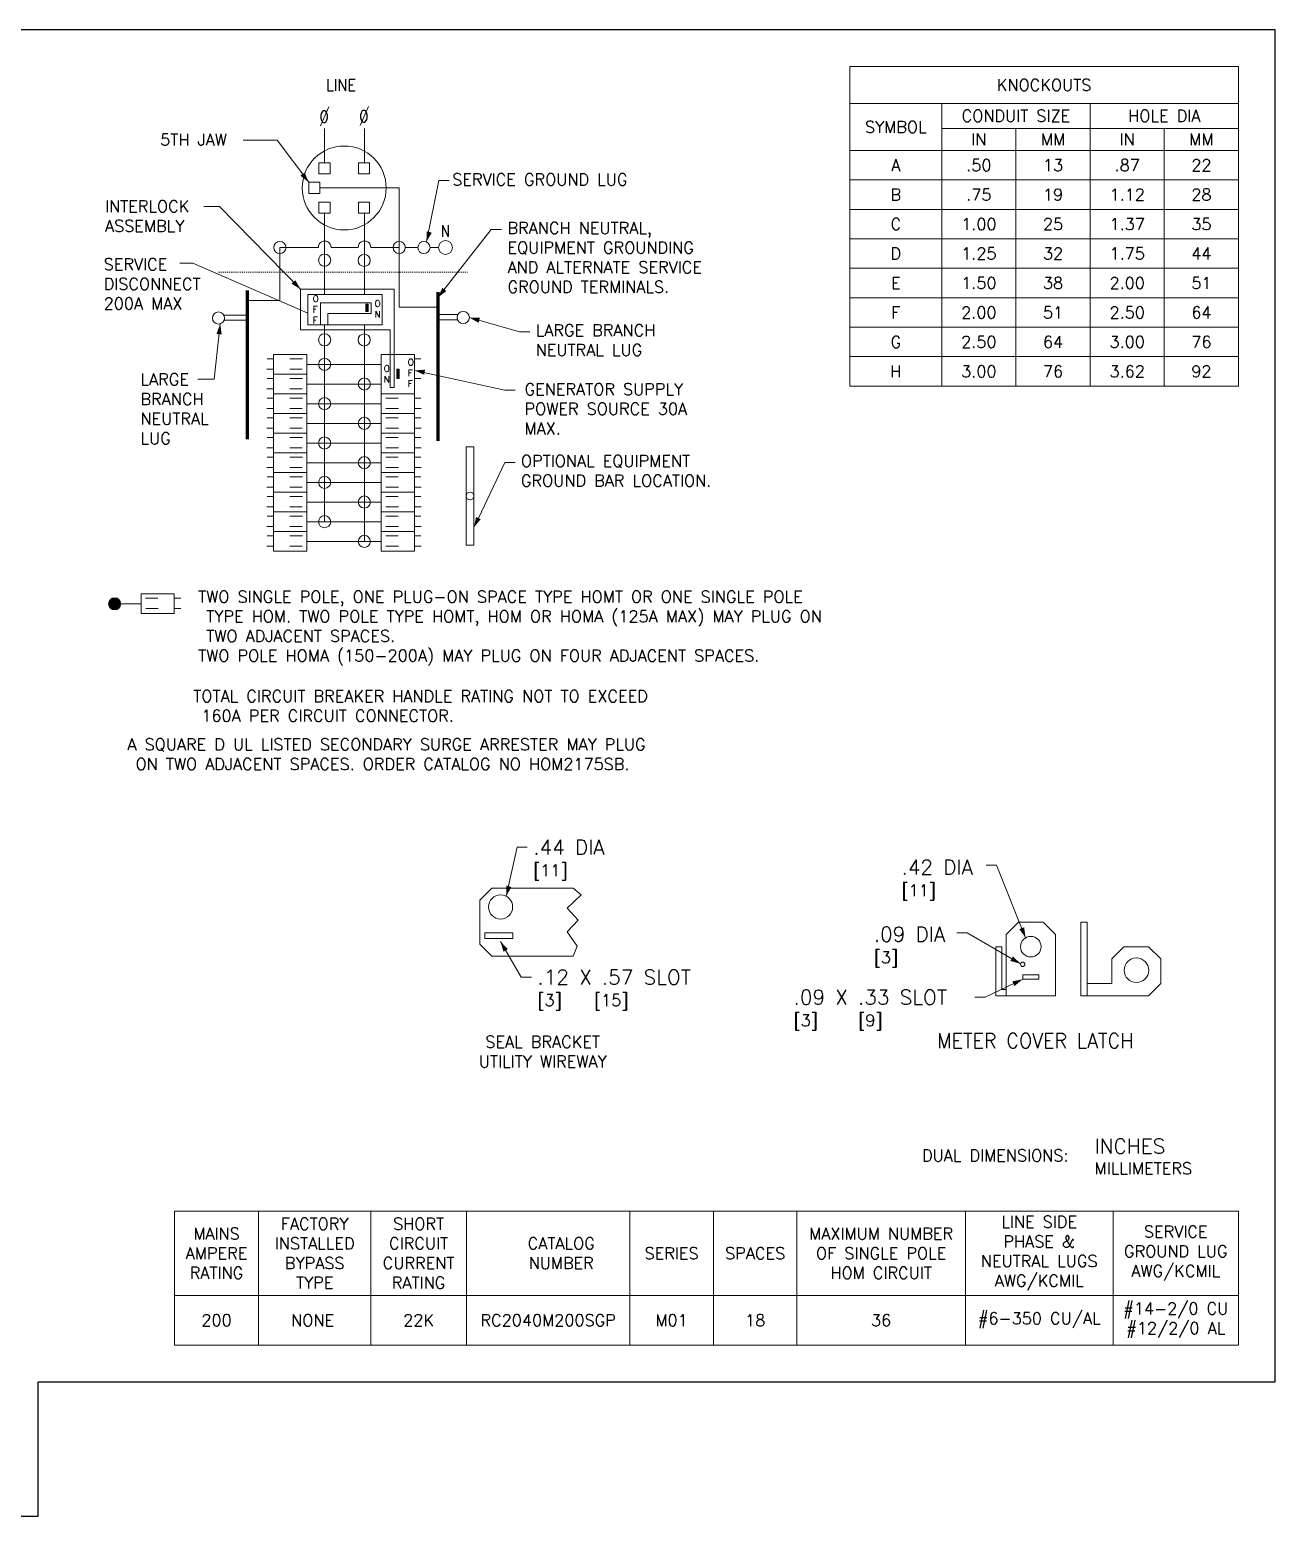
# Model space of a CAD drawing. Header units: inches. Extents: x -79 to 230, y -73 to 141.
# Drawn here: x 111.2 to 229.6, y 0 to 141.3 of the extents above; entities that cross this region are included whole.
import ezdxf
from ezdxf.enums import TextEntityAlignment as Align

# ---------------------------------------------------------------- set-up
doc = ezdxf.new("R2010")
doc.units = ezdxf.units.IN
doc.header["$MEASUREMENT"] = 0
doc.linetypes.add('HIDDEN2', pattern=[0.08, 0.035, -0.045])
for name, color, linetype, lineweight in [('CONTINUOUS1', 7, 'Continuous', 20), ('CONTINUOUS3', 253, 'Continuous', 70), ('DIM', 2, 'Continuous', 20), ('HIDDEN1', 5, 'HIDDEN2', 20), ('TEXT1', 3, 'Continuous', 20), ('TEXT3', 82, 'Continuous', 40)]:
    doc.layers.add(name, color=color, linetype=linetype, lineweight=lineweight)
doc.layers.add('VIEWPORT', color=9, linetype='Continuous', plot=False)
doc.styles.add('RomanS', font='romans.shx')
doc.dimstyles.new('SchneiderElectric Dual Below', dxfattribs={"dimscale": 0, "dimtxt": 0.1, "dimasz": 0.07, "dimexe": 0.0625, "dimexo": 0.0625, "dimgap": 0.04, "dimtad": 0, "dimtih": 1, "dimtoh": 1, "dimrnd": 0.001, "dimzin": 4, "dimdsep": 46, "dimtxsty": 'RomanS', "dimblk": 'SEArrow', "dimcen": 0.09, "dimclrd": 256, "dimclre": 256, "dimclrt": 256, "dimadec": 0, "dimazin": 1, "dimtfac": 1, "dimtofl": 0, "dimtmove": 0, "dimatfit": 3, "dimldrblk": 'SEArrow', "dimfxl": 1, "dimtolj": 1, "dimtzin": 0, "dimlwd": -1, "dimlwe": -1, "dimarcsym": 0})

# ---------------------------------------------------------------- blocks, each defined once
blk = doc.blocks.new('SEArrow')
at = {"linetype": 'ByBlock', "lineweight": -2}
blk.add_lwpolyline([(0, 0, 0, 0.50000000015, 0), (-1.00000000030002, 0, 0.50000000015, 0.50000000015, 0)], format="xyseb", dxfattribs=at)

msp = doc.modelspace()

# ---------------------------------------------------------------- hatches: boundary and pattern name
at = {"layer": 'CONTINUOUS1'}
h = msp.add_hatch(color=256, dxfattribs=at)
edge = h.paths.add_edge_path()
edge.add_arc((135.0109809102393, 120.63475652815), 0.5776489846388719, -2.544443745170813e-14, 360)
h = msp.add_hatch(color=256, dxfattribs=at)
edge = h.paths.add_edge_path()
edge.add_arc((146.3362360606046, 120.63475652815), 0.5776489846388719, -2.544443745170813e-14, 360)
h = msp.add_hatch(color=256, dxfattribs=at)
edge = h.paths.add_edge_path()
edge.add_arc((139.2574570059293, 119.4228091575529), 0.5776489846388719, -2.544443745170813e-14, 360)
h = msp.add_hatch(color=256, dxfattribs=at)
edge = h.paths.add_edge_path()
edge.add_arc((143.0223218967638, 119.4053212908969), 0.5776489846388719, -2.544443745170813e-14, 360)
for points in [[(143.1675285962748, 115.2440615055634), (143.3926445786301, 115.2440615055634), (143.3926445786301, 114.5312171729868), (143.1675285962748, 114.5312171729868)], [(146.1198310312856, 109.0618168958374), (146.3449470136409, 109.0618168958374), (146.3441538104977, 108.1880535153716), (146.1190378281425, 108.1880535153716)]]:
    msp.add_hatch(color=256, dxfattribs=at).paths.add_polyline_path(points)
h = msp.add_hatch(color=256, dxfattribs=at)
edge = h.paths.add_edge_path()
edge.add_arc((139.2574570059293, 111.8594400425315), 0.5776489846388719, -2.544443745170813e-14, 360)
h = msp.add_hatch(color=256, dxfattribs=at)
edge = h.paths.add_edge_path()
edge.add_arc((143.0223218967638, 111.8419521758754), 0.5776489846388719, -2.544443745170813e-14, 360)
h = msp.add_hatch(color=256, dxfattribs=at)
edge = h.paths.add_edge_path()
edge.add_arc((139.2574570059293, 109.5207092343514), 0.5776489846388719, -2.544443745170813e-14, 360)
h = msp.add_hatch(color=256, dxfattribs=at)
edge = h.paths.add_edge_path()
edge.add_arc((143.0349672706612, 107.6506169566088), 0.5776489846388719, -2.544443745170813e-14, 360)
h = msp.add_hatch(color=256, dxfattribs=at)
edge = h.paths.add_edge_path()
edge.add_arc((139.2574570059293, 105.7805246788663), 0.5776489846388719, -2.544443745170813e-14, 360)
h = msp.add_hatch(color=256, dxfattribs=at)
edge = h.paths.add_edge_path()
edge.add_arc((143.0349672706612, 103.9104324011238), 0.5776489846388719, -2.544443745170813e-14, 360)
h = msp.add_hatch(color=256, dxfattribs=at)
edge = h.paths.add_edge_path()
edge.add_arc((139.2574570059293, 102.0403401233813), 0.5776489846388719, -2.544443745170813e-14, 360)
h = msp.add_hatch(color=256, dxfattribs=at)
edge = h.paths.add_edge_path()
edge.add_arc((143.0349672706612, 100.1702478456388), 0.5776489846388719, -2.544443745170813e-14, 360)
h = msp.add_hatch(color=256, dxfattribs=at)
edge = h.paths.add_edge_path()
edge.add_arc((139.2574570059293, 98.30015556789627), 0.5776489846388719, -2.544443745170813e-14, 360)
h = msp.add_hatch(color=256, dxfattribs=at)
edge = h.paths.add_edge_path()
edge.add_arc((143.0349672706612, 96.43006329015375), 0.5776489846388719, -2.544443745170813e-14, 360)
h = msp.add_hatch(color=256, dxfattribs=at)
edge = h.paths.add_edge_path()
edge.add_arc((139.2574570059293, 94.55997101241124), 0.5776489846388719, -2.544443745170813e-14, 360)
h = msp.add_hatch(color=256, dxfattribs=at)
edge = h.paths.add_edge_path()
edge.add_arc((143.0349672706612, 92.68987873466872), 0.5776489846388719, -2.544443745170813e-14, 360)
h = msp.add_hatch(color=256, dxfattribs=at)
edge = h.paths.add_edge_path()
edge.add_arc((119.3064765156431, 86.75615765702875), 0.5776489846388719, 0, 360)

# ---------------------------------------------------------------- linework, layer by layer
for p, q in [((139.2574570059281, 128.6935736967942), (139.2574570059281, 131.9315244302314)), ((143.0349672706601, 128.6935736967941), (143.0349672706601, 131.9315244302313)), ((139.257457005928, 123.8899159812798), (139.257457005928, 116.1923156770798)), ((143.03496727066, 123.8899159812797), (143.0349672706599, 116.1923156770797)), ((139.8751699515638, 120.6347565281474), (142.4425450728135, 120.6347565281474)), ((146.9138850452398, 120.6347565281473), (148.1193475541218, 120.6347565281473)), ((149.2746455234215, 120.6347565281473), (150.093455639455, 120.6347565281473)), ((131.83056018453, 114.2007970405512), (129.6886611984406, 114.2007970405512)), ((129.7173032559915, 113.7092944935512), (131.83056018453, 113.7092944935512)), ((139.2574570059279, 113.284117087417), (139.2574570059278, 94.55997101240865)), ((143.0349672706599, 113.2841170874169), (143.0349672706597, 92.68987873466608)), ((150.0122549952368, 114.2509247176452), (151.9269634508288, 114.2509247176452)), ((151.8983213932777, 113.7594221706452), (150.0122549952367, 113.7594221706452)), ((134.4070363526088, 109.0591985910004), (133.7743657181608, 109.0591985910004)), ((134.4070363526088, 110.0427264898689), (133.7925791977694, 110.0427264898689)), ((137.1256459661571, 109.0591985910004), (135.9417697915932, 109.0591985910004)), ((137.1438594457658, 110.0427264898688), (135.9599832712019, 110.0427264898688)), ((137.5659526510252, 109.5207092343488), (144.6397832346182, 109.5207092343487)), ((147.7986995330347, 110.0427264898687), (148.413156687874, 110.0427264898687)), ((134.4070363526087, 108.1726342121264), (133.7925791977694, 108.1726342121264)), ((137.1438594457658, 108.1726342121263), (135.9599832712018, 108.1726342121263)), ((137.5659526510252, 107.6506169566063), (144.6397832346182, 107.6506169566062)), ((147.7986995330347, 108.1726342121262), (148.413156687874, 108.1726342121262)), ((134.4070363526087, 107.1891063132579), (133.7743657181607, 107.1891063132579)), ((134.4070363526087, 106.3025419343838), (133.7925791977694, 106.3025419343838)), ((137.1256459661571, 107.1891063132578), (135.9417697915931, 107.1891063132578)), ((137.1438594457657, 106.3025419343838), (135.9599832712018, 106.3025419343838)), ((145.0618764398776, 106.3025419343837), (146.2457526144416, 106.3025419343837)), ((147.7986995330346, 106.3025419343837), (148.413156687874, 106.3025419343837)), ((134.4070363526087, 105.3190140355154), (133.7743657181607, 105.3190140355154)), ((137.1256459661571, 105.3190140355153), (135.9417697915931, 105.3190140355153)), ((137.5659526510252, 105.7805246788637), (144.6397832346182, 105.7805246788637)), ((145.0800899194863, 105.3190140355152), (146.2639660940502, 105.3190140355152)), ((147.7986995330346, 105.3190140355152), (148.4313701674826, 105.3190140355152)), ((134.4070363526087, 103.4489217577728), (133.7743657181607, 103.4489217577728)), ((134.4070363526087, 104.4324496566413), (133.7925791977694, 104.4324496566413)), ((137.125645966157, 103.4489217577728), (135.9417697915931, 103.4489217577728)), ((137.1438594457657, 104.4324496566413), (135.9599832712018, 104.4324496566413)), ((137.5659526510252, 103.9104324011212), (144.6397832346182, 103.9104324011212)), ((145.0618764398776, 104.4324496566412), (146.2457526144416, 104.4324496566412)), ((145.0800899194863, 103.4489217577727), (146.2639660940502, 103.4489217577727)), ((147.7986995330346, 104.4324496566412), (148.413156687874, 104.4324496566412)), ((147.7986995330346, 103.4489217577727), (148.4313701674826, 103.4489217577727)), ((134.4070363526087, 102.5623573788988), (133.7925791977694, 102.5623573788988)), ((137.1438594457657, 102.5623573788988), (135.9599832712018, 102.5623573788988)), ((137.5659526510251, 102.0403401233787), (144.6397832346181, 102.0403401233787)), ((145.0618764398776, 102.5623573788987), (146.2457526144415, 102.5623573788987)), ((147.7986995330346, 102.5623573788986), (148.4131566878739, 102.5623573788986)), ((134.4070363526087, 101.5788294800303), (133.7743657181607, 101.5788294800303)), ((134.4070363526087, 100.6922651011563), (133.7925791977694, 100.6922651011563)), ((137.125645966157, 101.5788294800303), (135.9417697915931, 101.5788294800303)), ((137.1438594457657, 100.6922651011563), (135.9599832712018, 100.6922651011563)), ((145.0618764398776, 100.6922651011562), (146.2457526144415, 100.6922651011562)), ((145.0800899194863, 101.5788294800302), (146.2639660940502, 101.5788294800302)), ((147.7986995330346, 101.5788294800302), (148.4313701674826, 101.5788294800302)), ((147.7986995330346, 100.6922651011561), (148.4131566878739, 100.6922651011561)), ((134.4070363526087, 99.70873720228781), (133.7743657181607, 99.70873720228781)), ((137.125645966157, 99.70873720228778), (135.9417697915931, 99.70873720228778)), ((137.5659526510251, 100.1702478456362), (144.6397832346181, 100.1702478456361)), ((145.0800899194863, 99.70873720228767), (146.2639660940502, 99.70873720228767)), ((147.7986995330346, 99.70873720228764), (148.4313701674826, 99.70873720228764)), ((134.4070363526087, 97.83864492454529), (133.7743657181607, 97.83864492454529)), ((134.4070363526087, 98.82217282341378), (133.7925791977693, 98.82217282341378)), ((137.125645966157, 97.83864492454526), (135.9417697915931, 97.83864492454526)), ((137.1438594457657, 98.82217282341375), (135.9599832712018, 98.82217282341375)), ((137.5659526510251, 98.30015556789368), (144.6397832346181, 98.30015556789363)), ((145.0618764398776, 98.82217282341364), (146.2457526144415, 98.82217282341364)), ((145.0800899194863, 97.83864492454515), (146.2639660940502, 97.83864492454515)), ((147.7986995330346, 98.82217282341361), (148.4131566878739, 98.82217282341361)), ((147.7986995330346, 97.83864492454512), (148.4313701674826, 97.83864492454512)), ((134.4070363526086, 96.95208054567127), (133.7925791977693, 96.95208054567127)), ((137.1438594457657, 96.95208054567124), (135.9599832712017, 96.95208054567124)), ((137.5659526510251, 96.43006329015117), (144.6397832346181, 96.43006329015111)), ((145.0618764398776, 96.95208054567112), (146.2457526144415, 96.95208054567112)), ((147.7986995330346, 96.9520805456711), (148.4131566878739, 96.9520805456711)), ((134.4070363526086, 95.96855264680278), (133.7743657181606, 95.96855264680278)), ((134.4070363526086, 95.08198826792875), (133.7925791977693, 95.08198826792875)), ((137.125645966157, 95.96855264680275), (135.941769791593, 95.96855264680275)), ((137.1438594457656, 95.08198826792872), (135.9599832712017, 95.08198826792872)), ((145.0618764398775, 95.08198826792861), (146.2457526144414, 95.08198826792861)), ((145.0800899194862, 95.96855264680264), (146.2639660940501, 95.96855264680264)), ((147.7986995330345, 95.9685526468026), (148.4313701674825, 95.9685526468026)), ((147.7986995330345, 95.08198826792858), (148.4131566878739, 95.08198826792858)), ((134.4070363526086, 94.09846036906026), (133.7743657181606, 94.09846036906026)), ((137.125645966157, 94.09846036906023), (135.941769791593, 94.09846036906023)), ((137.5659526510251, 94.55997101240865), (144.6397832346181, 94.5599710124086)), ((145.0800899194862, 94.09846036906012), (146.2639660940501, 94.09846036906012)), ((147.7986995330345, 94.09846036906009), (148.4313701674825, 94.09846036906009)), ((134.4070363526086, 92.22836809131775), (133.7743657181606, 92.22836809131775)), ((134.4070363526086, 93.21189599018624), (133.7925791977693, 93.21189599018624)), ((137.125645966157, 92.22836809131772), (135.941769791593, 92.22836809131772)), ((137.1438594457656, 93.2118959901862), (135.9599832712017, 93.2118959901862)), ((137.5659526510251, 92.68987873466614), (144.6397832346181, 92.68987873466608)), ((145.0618764398775, 93.2118959901861), (146.2457526144414, 93.2118959901861)), ((145.0800899194862, 92.2283680913176), (146.2639660940501, 92.2283680913176)), ((147.7986995330345, 93.21189599018606), (148.4131566878739, 93.21189599018606)), ((147.7986995330345, 92.22836809131758), (148.4313701674825, 92.22836809131758)), ((119.3064765156431, 86.75615765702875), (121.815548647204, 86.75615765702872)), ((122.2376418524635, 87.27817491254882), (123.4215180270274, 87.27817491254879)), ((122.2558553320722, 86.29464701368033), (123.4397315066361, 86.2946470136803)), ((124.9744649456205, 87.27817491254876), (125.5889221004598, 87.27817491254876)), ((124.9744649456205, 86.29464701368028), (125.6071355800685, 86.29464701368028))]:
    msp.add_line(p, q, dxfattribs=at)
for points in [[(189.1709709227613, 137.8356), (226.1, 137.8356), (226.108506298118, 134.3356), (189.1709709227613, 134.3356)], [(189.1709709227614, 134.3356), (197.9056411743693, 134.3356), (197.9056411743693, 129.8556), (189.1709709227614, 129.8556)], [(197.9056411743693, 134.3356), (212.0070737362436, 134.3356), (212.0070737362436, 131.9556), (197.9056411743693, 131.9556)], [(212.0070737362436, 134.3356), (226.108506298118, 134.3356), (226.108506298118, 131.9556), (212.0070737362436, 131.9556)], [(197.9056411743693, 131.9556), (204.9563574553065, 131.9556), (204.9563574553065, 129.8556), (197.9056411743693, 129.8556)], [(204.9563574553065, 131.9556), (212.0070737362436, 131.9556), (212.0070737362436, 129.8556), (204.9563574553065, 129.8556)], [(212.0070737362436, 131.9556), (219.0577900171808, 131.9556), (219.0577900171808, 129.8556), (212.0070737362436, 129.8556)], [(219.0577900171808, 131.9556), (226.108506298118, 131.9556), (226.108506298118, 129.8556), (219.0577900171808, 129.8556)], [(138.7200767720081, 128.6935736967942), (139.7783792532431, 128.6935736967942), (139.7783792532431, 127.6352712155593), (138.7200767720081, 127.6352712155593)], [(142.4654320062875, 128.6935736967941), (143.5237344875224, 128.6935736967941), (143.5237344875224, 127.6352712155592), (142.4654320062875, 127.6352712155592)], [(189.1709709227614, 129.8556), (197.9056411743693, 129.8556), (197.9056411743693, 127.0556000000001), (189.1709709227614, 127.0556000000001)], [(197.9056411743693, 129.8556), (204.9563574553065, 129.8556), (204.9563574553065, 127.0556000000001), (197.9056411743693, 127.0556000000001)], [(204.9563574553065, 129.8556), (212.0070737362436, 129.8556), (212.0070737362436, 127.0556000000001), (204.9563574553065, 127.0556000000001)], [(212.0070737362436, 129.8556), (219.0577900171808, 129.8556), (219.0577900171808, 127.0556000000001), (212.0070737362436, 127.0556000000001)], [(219.0577900171808, 129.8556), (226.108506298118, 129.8556), (226.108506298118, 127.0556000000001), (219.0577900171808, 127.0556000000001)], [(137.745000356603, 126.8277966478116), (138.803302837838, 126.8277966478116), (138.8033028378379, 125.7694941665766), (137.745000356603, 125.7694941665766)], [(189.1709709227614, 127.0556000000001), (197.9056411743693, 127.0556000000001), (197.9056411743693, 124.2556000000001), (189.1709709227614, 124.2556000000001)], [(197.9056411743693, 127.0556000000001), (204.9563574553065, 127.0556000000001), (204.9563574553065, 124.2556000000001), (197.9056411743693, 124.2556000000001)], [(204.9563574553065, 127.0556000000001), (212.0070737362436, 127.0556000000001), (212.0070737362436, 124.2556000000001), (204.9563574553065, 124.2556000000001)], [(212.0070737362436, 127.0556000000001), (219.0577900171808, 127.0556000000001), (219.0577900171808, 124.2556000000001), (212.0070737362436, 124.2556000000001)], [(219.0577900171808, 127.0556000000001), (226.108506298118, 127.0556000000001), (226.108506298118, 124.2556000000001), (219.0577900171808, 124.2556000000001)], [(138.7200767720081, 124.9482184625147), (139.778379253243, 124.9482184625147), (139.778379253243, 123.8899159812798), (138.7200767720081, 123.8899159812798)], [(142.4654320062876, 124.9482184625147), (143.5237344875225, 124.9482184625147), (143.5237344875225, 123.8899159812797), (142.4654320062876, 123.8899159812797)], [(189.1709709227613, 124.2556000000001), (197.9056411743692, 124.2556000000001), (197.9056411743692, 121.4556000000001), (189.1709709227613, 121.4556000000001)], [(197.9056411743692, 124.2556000000001), (204.9563574553064, 124.2556000000001), (204.9563574553064, 121.4556000000001), (197.9056411743692, 121.4556000000001)], [(204.9563574553064, 124.2556000000001), (212.0070737362436, 124.2556000000001), (212.0070737362436, 121.4556000000001), (204.9563574553064, 121.4556000000001)], [(212.0070737362436, 124.2556000000001), (219.0577900171808, 124.2556000000001), (219.0577900171808, 121.4556000000001), (212.0070737362436, 121.4556000000001)], [(219.0577900171808, 124.2556000000001), (226.108506298118, 124.2556000000001), (226.108506298118, 121.4556000000001), (219.0577900171808, 121.4556000000001)], [(189.1709709227613, 121.4556000000001), (197.9056411743692, 121.4556000000001), (197.9056411743692, 118.6556000000002), (189.1709709227613, 118.6556000000002)], [(197.9056411743692, 121.4556000000001), (204.9563574553064, 121.4556000000001), (204.9563574553064, 118.6556000000002), (197.9056411743692, 118.6556000000002)], [(204.9563574553064, 121.4556000000001), (212.0070737362436, 121.4556000000001), (212.0070737362436, 118.6556000000002), (204.9563574553064, 118.6556000000002)], [(212.0070737362436, 121.4556000000001), (219.0577900171808, 121.4556000000001), (219.0577900171808, 118.6556000000002), (212.0070737362436, 118.6556000000002)], [(219.0577900171808, 121.4556000000001), (226.108506298118, 121.4556000000001), (226.108506298118, 118.6556000000002), (219.0577900171808, 118.6556000000002)], [(189.1709709227613, 118.6556000000001), (197.9056411743692, 118.6556000000001), (197.9056411743692, 115.8556000000002), (189.1709709227613, 115.8556000000002)], [(197.9056411743692, 118.6556000000001), (204.9563574553064, 118.6556000000001), (204.9563574553064, 115.8556000000002), (197.9056411743692, 115.8556000000002)], [(204.9563574553064, 118.6556), (212.0070737362436, 118.6556), (212.0070737362436, 115.8556000000002), (204.9563574553064, 115.8556000000002)], [(212.0070737362436, 118.6556000000001), (219.0577900171808, 118.6556), (219.0577900171808, 115.8556000000002), (212.0070737362436, 115.8556000000002)], [(219.0577900171808, 118.6556), (226.108506298118, 118.6556), (226.108506298118, 115.8556000000002), (219.0577900171808, 115.8556000000002)], [(145.8652585003959, 107.3093517742232), (145.4739806243036, 107.3093517742232), (145.4739806243037, 112.8026501588313), (136.9787604602323, 112.8026501588314), (136.9787604602324, 116.6592490291392), (145.865258500396, 116.6592490291391)], [(137.6492679829989, 116.1633030596609), (144.723506043892, 116.1633030596609), (144.7235060438919, 113.2824354768416), (137.6492679829989, 113.2824354768416)], [(139.5556875095884, 113.284117087417), (139.5556875095884, 114.3613679660458), (143.6938152565096, 114.3613679660458), (143.6938152565096, 115.371846554224), (138.8783674303933, 115.3718465542241), (138.8783674303933, 113.284117087417)], [(143.1675285962748, 115.2440615055634), (143.3926445786301, 115.2440615055634), (143.3926445786301, 114.5312171729868), (143.1675285962748, 114.5312171729868)], [(189.1709709227614, 115.8556000000002), (197.9056411743693, 115.8556000000002), (197.9056411743693, 113.0556000000003), (189.1709709227614, 113.0556000000003)], [(197.9056411743693, 115.8556000000002), (204.9563574553065, 115.8556000000002), (204.9563574553065, 113.0556000000002), (197.9056411743693, 113.0556000000002)], [(204.9563574553065, 115.8556000000002), (212.0070737362436, 115.8556000000002), (212.0070737362436, 113.0556000000002), (204.9563574553065, 113.0556000000002)], [(212.0070737362436, 115.8556000000002), (219.0577900171808, 115.8556000000002), (219.0577900171808, 113.0556000000002), (212.0070737362436, 113.0556000000002)], [(219.0577900171808, 115.8556000000002), (226.108506298118, 115.8556000000002), (226.108506298118, 113.0556000000002), (219.0577900171808, 113.0556000000002)], [(189.1709709227614, 113.0556), (197.9056411743693, 113.0556), (197.9056411743693, 110.2556000000001), (189.1709709227614, 110.2556000000001)], [(197.9056411743693, 113.0556), (204.9563574553065, 113.0556), (204.9563574553065, 110.2556000000001), (197.9056411743693, 110.2556000000001)], [(204.9563574553065, 113.0556), (212.0070737362436, 113.0556), (212.0070737362436, 110.2556000000001), (204.9563574553065, 110.2556000000001)], [(212.0070737362436, 113.0556), (219.0577900171808, 113.0556), (219.0577900171808, 110.2556000000001), (212.0070737362436, 110.2556000000001)], [(219.0577900171808, 113.0556), (226.108506298118, 113.0556), (226.108506298118, 110.2556000000001), (219.0577900171808, 110.2556000000001)], [(134.4070363526088, 110.4557553732201), (134.4070363526087, 108.5856630954776), (137.5659526510252, 108.5856630954775), (137.5659526510252, 110.45575537322)], [(144.6397832346182, 110.45575537322), (144.6397832346182, 106.7155708177349), (147.7986995330346, 106.7155708177349), (147.7986995330347, 110.4557553732199)], [(189.1709709227614, 110.2556000000001), (197.9056411743693, 110.2556000000001), (197.9056411743693, 107.4556000000001), (189.1709709227614, 107.4556000000002)], [(197.9056411743693, 110.2556000000001), (204.9563574553065, 110.2556000000001), (204.9563574553065, 107.4556000000001), (197.9056411743693, 107.4556000000001)], [(204.9563574553065, 110.2556000000001), (212.0070737362436, 110.2556000000001), (212.0070737362436, 107.4556000000001), (204.9563574553065, 107.4556000000001)], [(212.0070737362436, 110.2556000000001), (219.0577900171808, 110.2556000000001), (219.0577900171808, 107.4556000000001), (212.0070737362436, 107.4556000000001)], [(219.0577900171808, 110.2556000000001), (226.108506298118, 110.2556000000001), (226.108506298118, 107.4556000000001), (219.0577900171808, 107.4556000000001)], [(146.1198310312856, 109.0618168958374), (146.3449470136409, 109.0618168958374), (146.3441538104977, 108.1880535153716), (146.1190378281425, 108.1880535153716)], [(134.4070363526087, 108.5856630954776), (134.4070363526087, 106.7155708177351), (137.5659526510252, 106.715570817735), (137.5659526510252, 108.5856630954775)], [(134.4070363526087, 106.7155708177351), (134.4070363526087, 104.8454785399925), (137.5659526510252, 104.8454785399925), (137.5659526510252, 106.715570817735)], [(144.6397832346182, 106.7155708177349), (144.6397832346182, 104.8454785399924), (147.7986995330346, 104.8454785399924), (147.7986995330346, 106.7155708177349)], [(134.4070363526087, 104.8454785399925), (134.4070363526087, 102.97538626225), (137.5659526510252, 102.97538626225), (137.5659526510252, 104.8454785399925)], [(144.6397832346182, 104.8454785399924), (144.6397832346182, 102.9753862622499), (147.7986995330346, 102.9753862622499), (147.7986995330346, 104.8454785399924)], [(134.4070363526087, 102.97538626225), (134.4070363526087, 101.1052939845075), (137.5659526510251, 101.1052939845075), (137.5659526510252, 102.97538626225)], [(144.6397832346182, 102.9753862622499), (144.6397832346181, 101.1052939845074), (147.7986995330346, 101.1052939845073), (147.7986995330346, 102.9753862622499)], [(134.4070363526087, 101.1052939845075), (134.4070363526087, 99.235201706765), (137.5659526510251, 99.23520170676494), (137.5659526510251, 101.1052939845075)], [(144.6397832346181, 101.1052939845074), (144.6397832346181, 99.23520170676488), (147.7986995330346, 99.23520170676483), (147.7986995330346, 101.1052939845073)], [(153.4501135663838, 101.6776675313992), (152.7012681440629, 101.6776675313992), (152.7012681440628, 92.33017945585075), (153.4501135663836, 92.33017945585075)], [(134.4070363526087, 99.235201706765), (134.4070363526086, 97.36510942902248), (137.5659526510251, 97.36510942902243), (137.5659526510251, 99.23520170676494)], [(144.6397832346181, 99.23520170676488), (144.6397832346181, 97.36510942902237), (147.7986995330346, 97.36510942902231), (147.7986995330346, 99.23520170676483)], [(134.4070363526086, 97.36510942902248), (134.4070363526086, 95.49501715127997), (137.5659526510251, 95.49501715127991), (137.5659526510251, 97.36510942902243)], [(144.6397832346181, 97.36510942902237), (144.6397832346181, 95.49501715127985), (147.7986995330345, 95.4950171512798), (147.7986995330346, 97.36510942902231)], [(134.4070363526086, 95.49501715127997), (134.4070363526086, 93.62492487353745), (137.5659526510251, 93.6249248735374), (137.5659526510251, 95.49501715127991)], [(144.6397832346181, 95.49501715127985), (144.6397832346181, 93.62492487353734), (147.7986995330345, 93.62492487353728), (147.7986995330345, 95.4950171512798)], [(134.4070363526086, 93.62492487353745), (134.4070363526086, 91.75483259579494), (137.5659526510251, 91.75483259579488), (137.5659526510251, 93.6249248735374)], [(144.6397832346181, 93.62492487353734), (144.6397832346181, 91.75483259579482), (147.7986995330345, 91.75483259579477), (147.7986995330345, 93.62492487353728)], [(124.9744649456205, 87.69120379589998), (124.9744649456205, 85.82111151815747), (121.815548647204, 85.82111151815747), (121.8155486472041, 87.69120379589998)], [(157.1495986713754, 55.47866097753898), (154.4895986713753, 55.47866097753888), (154.4895986713753, 54.91866097753889), (157.1495986713754, 54.91866097753895)], [(124.9867042281296, 29.02011779006456), (132.9900175413239, 29.02011779006456), (132.9900175413239, 20.99399127859021), (124.9867042281296, 20.99399127859021)], [(132.9900175413239, 29.02011779006456), (143.6395876758164, 29.02011779006456), (143.6395876758164, 20.99399127859021), (132.9900175413239, 20.99399127859021)], [(143.6395876758164, 29.02011779006456), (152.7401306889809, 29.02011779006453), (152.7401306889809, 20.99399127859018), (143.6395876758164, 20.99399127859021)], [(152.7401306889809, 29.02011779006453), (168.2651331424888, 29.02011779006448), (168.2651331424888, 20.99399127859014), (152.7401306889809, 20.99399127859018)], [(168.2651331424888, 29.02011779006453), (176.2039036063832, 29.02011779006453), (176.2039036063832, 20.99399127859023), (168.2651331424888, 20.99399127859023)], [(176.2039036063832, 29.02011779006444), (184.1426740702775, 29.02011779006448), (184.1426740702775, 20.99399127859014), (176.2039036063832, 20.99399127859014)], [(184.1426740702775, 29.02011779006448), (200.1493284938821, 29.02011779006448), (200.1493284938821, 20.99399127859014), (184.1426740702775, 20.99399127859014)], [(200.1493284938821, 29.02011779006448), (214.1868387715153, 29.02011779006448), (214.1868387715153, 20.99399127859014), (200.1493284938821, 20.99399127859014)], [(214.1868387715153, 29.02011779006448), (226.0999999999999, 29.02011779006448), (226.0999999999999, 20.99399127859023), (214.1868387715153, 20.99399127859018)], [(124.9867042281296, 20.99399127859018), (132.9900175413239, 20.99399127859018), (132.9900175413239, 16.26800000000024), (124.9867042281296, 16.26800000000024)], [(132.9900175413239, 20.99399127859018), (143.6395876758164, 20.99399127859018), (143.6395876758164, 16.26800000000024), (132.9900175413239, 16.26800000000024)], [(143.6395876758164, 20.99399127859021), (152.7401306889809, 20.99399127859018), (152.7401306889809, 16.26800000000024), (143.6395876758164, 16.26800000000024)], [(152.7401306889809, 20.99399127859018), (168.2651331424888, 20.99399127859009), (168.2651331424888, 16.26800000000024), (152.7401306889809, 16.26800000000024)], [(168.2651331424888, 20.99399127859023), (176.2039036063832, 20.99399127859023), (176.2039036063832, 16.26800000000014), (168.2651331424888, 16.26800000000014)], [(176.2039036063832, 20.99399127859014), (184.1426740702775, 20.99399127859014), (184.1426740702775, 16.26800000000014), (176.2039036063832, 16.26800000000014)], [(184.1426740702775, 20.99399127859014), (200.1493284938821, 20.99399127859014), (200.1493284938821, 16.26800000000014), (184.1426740702775, 16.26800000000014)], [(200.1493284938821, 20.99399127859014), (214.1868387715153, 20.99399127859014), (214.1868387715154, 16.26800000000014), (200.1493284938821, 16.26800000000014)], [(214.1868387715153, 20.99399127859014), (226.0999999999999, 20.99399127859023), (226.0999999999999, 16.268), (214.1868387715154, 16.26800000000014)]]:
    msp.add_lwpolyline(points, close=True, dxfattribs=at)
for points in [[(138.803302837838, 126.2986454071941), (146.3362360606035, 126.2986454071941), (146.3362360606034, 120.6347565281473)], [(138.6650348080823, 120.6347565281474), (135.010980910238, 120.6347565281474), (135.0109809102379, 115.6016231088005), (131.9113437526659, 115.6016231088005)], [(143.6526802162981, 120.6347565281474), (146.3362360606034, 120.6347565281473), (146.3362360606033, 114.9698398491171), (150.0307601201193, 114.969839849117)], [(162.8708699648714, 53.23873502593933), (155.1634693745725, 53.23873502593929), (153.9968027079057, 54.40540169260593), (153.9968027079058, 58.56254611367542), (155.1634693745725, 59.72921278034207), (162.8708699648714, 59.72921278034211), (163.6495113332649, 59.08687715825518), (162.3147680564116, 57.81016619778684), (163.3593497513402, 56.68820808101164), (162.29542395095, 55.56624996423643), (163.262629224032, 54.19281847645989), (162.8708699648714, 53.23873502593933)], [(208.7047939733702, 49.48774811703316), (204.0381273067037, 49.48774811703322), (204.0381273067037, 55.32108145036656), (205.2047939733702, 56.48774811703325), (207.5381273067037, 56.48774811703322), (208.7047939733702, 55.32108145036656), (208.7047939733702, 49.48774811703316)], [(211.7222331615512, 49.48774811703316), (211.7222331615513, 56.48774811703316), (211.138899828218, 56.48774811703316), (211.1388998282181, 49.48774811703316), (211.7222331615513, 49.48774811703316)], [(204.0381273067037, 49.48774811703322), (204.0381273067037, 50.07108145036656), (203.6181273067036, 50.07108145036656), (203.6181273067036, 54.15441478369988), (203.0347939733704, 54.15441478369988), (203.0347939733704, 49.48774811703322), (204.0381273067037, 49.48774811703325)], [(211.7222331615513, 49.48774811703316), (211.7222331615512, 50.65441478369988), (214.0555664948847, 50.65441478369988), (214.0555664948847, 52.98774811703325), (215.2222331615513, 54.15441478369991), (217.5555664948847, 54.15441478369988), (218.7222331615513, 52.98774811703325), (218.7222331615513, 50.65441478369988), (217.5555664948847, 49.48774811703316), (211.7222331615513, 49.48774811703316)], [(207.1414606400369, 51.4787467329792), (205.601460640037, 51.4787467329792), (205.601460640037, 51.05874673297919), (207.1414606400369, 51.05874673297919), (207.1414606400369, 51.4787467329792)]]:
    msp.add_lwpolyline(points, dxfattribs=at)
for centre, radius in [((141.1219056297653, 126.291744839037), 3.987866929506986), ((135.010980910238, 120.6347565281474), 0.5776489846388719), ((146.3362360606034, 120.6347565281473), 0.5776489846388719), ((148.6969965387671, 120.6347565281473), 0.5776489846388719), ((150.752162762421, 120.6347565281473), 0.6587071229660069), ((139.257457005928, 119.4228091575504), 0.5776489846388719), ((143.0223218967625, 119.4053212908942), 0.5776489846388719), ((129.181297118591, 113.9246448362765), 0.5776489846388719), ((152.4343275306784, 113.9747725133705), 0.5776489846388719), ((139.2574570059279, 111.8594400425289), 0.5776489846388719), ((143.0223218967624, 111.8419521758727), 0.5776489846388719), ((139.2574570059279, 109.5207092343488), 0.5776489846388719), ((143.0349672706598, 107.6506169566062), 0.5776489846388719), ((139.2574570059279, 105.7805246788637), 0.5776489846388719), ((143.0349672706598, 103.9104324011212), 0.5776489846388719), ((139.2574570059278, 102.0403401233787), 0.5776489846388719), ((143.0349672706598, 100.1702478456361), 0.5776489846388719), ((139.2574570059278, 98.30015556789368), 0.5776489846388719), ((143.0349672706597, 96.43006329015111), 0.5776489846388719), ((153.0756908552233, 97.00392349362508), 0.3700096502594014), ((139.2574570059278, 94.55997101240865), 0.5776489846388719), ((143.0349672706597, 92.68987873466608), 0.5776489846388719), ((119.3064765156431, 86.75615765702875), 0.5776489846388719), ((155.9814443243475, 57.93138303424409), 1.147125000000031), ((206.371460640037, 54.15441478369988), 0.980000000000004), ((205.601460640037, 52.47957177337005), 0.210000000000008), ((216.4072493012658, 51.91512323626404), 1.166666666666675)]:
    msp.add_circle(centre, radius, dxfattribs=at)
for centre in [(139.2701023798256, 120.6348886666805), (143.0476126445576, 120.6348886666804)]:
    msp.add_arc(centre, 0.605067586171949, 359.9874873807647, 180.0125126192565, dxfattribs=at)
at = {"layer": 'CONTINUOUS3'}
for p, q in [((131.9113437526659, 116.5492979983254), (131.9113437526658, 102.4131475629119)), ((150.0307601201194, 116.3913521834044), (150.0307601201192, 102.2552017479908))]:
    msp.add_line(p, q, dxfattribs=at)
at = {"layer": 'DIM'}
for points in [[(156.5188154163515, 58.94485630725306), (157.5424711826184, 63.60355892707659), (158.5224711826184, 63.60355892707659)], [(205.8715507689143, 54.99720020282561), (203.1191556883783, 61.90726342013589), (202.1391556883783, 61.90726342013589)], [(205.3971030995757, 52.52792459807168), (200.3350683148277, 55.45687038743381), (199.3550683148277, 55.45687038743381)], [(155.97411359915, 54.65248766728546), (157.9440009308327, 51.25908458674202), (158.9240009308326, 51.25908458674202)], [(205.601460640037, 51.05874673297919), (202.0416567561649, 49.35282317272453), (201.0616567561648, 49.35282317272453)]]:
    msp.add_lwpolyline(points, dxfattribs=at)
at = {"layer": 'HIDDEN1'}
msp.add_line((129.1890696033317, 118.2817159713749), (152.826333029918, 118.2817159713747), dxfattribs=at)
at = {"layer": 'TEXT1'}
for p, q in [((138.8542053179648, 132.1950416533899), (139.6468710104258, 134.0049616511758)), ((142.6308093780484, 132.2343812790157), (143.4234750705095, 134.0443012768017))]:
    msp.add_line(p, q, dxfattribs=at)
for points in [[(137.7450003566031, 126.8277966478116), (134.7469621167205, 130.8389914578737), (131.5313108825941, 130.8389914578737)], [(148.9256402719709, 121.1652283867043), (150.1113641570948, 127.0154122199607), (151.0913641570948, 127.0154122199607)], [(136.9787604602324, 116.6592490291392), (129.2644712670949, 124.5148318511785), (127.7869539179684, 124.5148318511785)], [(150.0307601201194, 115.8737334020558), (155.0980200621468, 122.3473282390128), (156.0780200621469, 122.3473282390128)], [(129.3368052487625, 113.3683215751191), (128.7684901872777, 108.0999083545411), (127.219821229316, 108.0999083545411)], [(153.0119765153172, 113.9747725133705), (157.7752392844812, 112.6226560372482), (158.7552392844811, 112.6226560372482)], [(147.7986995330347, 108.9439007956764), (156.3970549501227, 107.0786859386445), (157.3770549501227, 107.0786859386445)], [(153.869308373378, 94.90314776008239), (156.372928763448, 100.1936596103848), (157.352928763448, 100.1936596103847)]]:
    msp.add_lwpolyline(points, dxfattribs=at)
at = {"layer": 'VIEWPORT'}
msp.add_lwpolyline([(0, 0), (112.035, 0), (112.035, 12.768), (229.6, 12.768), (229.6, 141.3356), (0, 141.3356)], close=True, dxfattribs=at)

# ---------------------------------------------------------------- block references
at = {"layer": 'DIM'}
for p, xscale, yscale, zscale, rotation in [((156.5188154163515, 58.94485630725306), 0.9799999999999736, 0.9799999999999736, 0.9799999999999736, 255.5026771454341), ((205.8715507689143, 54.99720020282561), 0.9799999999999885, 0.9799999999999885, 0.9799999999999885, 291.7182289214776), ((155.97411359915, 54.65248766728546), 0.9800000000000016, 0.9800000000000016, 0.9800000000000016, 120.1353778242008), ((205.3971030995757, 52.52792459807168), 0.980000000000008, 0.980000000000008, 0.980000000000008, 329.9458809598238), ((205.601460640037, 51.05874673297919), 0.9799999999999973, 0.9799999999999973, 0.9799999999999973, 25.60459863087778)]:
    msp.add_blockref('SEArrow', p, dxfattribs=dict(at, xscale=xscale, yscale=yscale, zscale=zscale, rotation=rotation))
at = {"layer": 'TEXT1'}
for p, xscale, yscale, zscale, rotation in [((137.745000356603, 126.8277966478116), 0.9799999999999969, 0.9799999999999969, 0.9799999999999969, 306.7750912919805), ((148.9256402719709, 121.1652283867043), 0.9799999999999892, 0.9799999999999892, 0.9799999999999892, 253.2260488606167), ((136.9787604602324, 116.6592490291392), 0.9799999999999977, 0.9799999999999977, 0.9799999999999977, 314.4800659643747), ((150.0307601201194, 115.8737334020558), 0.979999999999996, 0.979999999999996, 0.979999999999996, 231.9476428038596), ((129.3368052487625, 113.3683215751191), 0.9800000000000035, 0.9800000000000035, 0.9800000000000035, 83.84318846143393), ((153.0119765153172, 113.9747725133705), 0.9800000000000005, 0.9800000000000005, 0.9800000000000005, 164.1526905910773), ((147.7986995330347, 108.9439007956764), 0.9799999999999952, 0.9799999999999952, 0.9799999999999952, 169.7732982746034), ((153.4501135663836, 94.01732852694903), 0.9800000000000116, 0.9800000000000116, 0.9800000000000116, 244.6751584731427)]:
    msp.add_blockref('SEArrow', p, dxfattribs=dict(at, xscale=xscale, yscale=yscale, zscale=zscale, rotation=rotation))

# ---------------------------------------------------------------- texts
at = {"layer": 'DIM', "char_height": 1.4, "attachment_point": 1, "style": 'RomanS'}
for s, insert in [('.44 DIA\\P{\\H0.8x;[11]}', (159.0824711826184, 64.30355892707658)), ('.42 DIA\\P{\\H0.8x;[11]}', (194.0794651313232, 62.40436751030602)), ('.09 DIA\\P{\\H0.8x;[3]}', (191.4503684646731, 56.0293560192988)), ('.12 X .57 SLOT\\P{\\H0.8x;[3]    [15]}', (159.4840009308326, 51.95908458674204)), ('.09 X .33 SLOT\\P{\\H0.8x;[3]     [9]}', (183.8216774805034, 50.04201384980226))]:
    msp.add_mtext(s, dxfattribs=dict(at, insert=insert))
at = {"layer": 'TEXT1', "style": 'RomanS', "width": 0.8963039214368491}
msp.add_text('LINE', height=1.120000000000001, rotation=359.9999999999996, dxfattribs=at).set_placement((139.4043065690553, 136.0755752688864), align=Align.MIDDLE_LEFT)
at = {"layer": 'TEXT1', "style": 'RomanS'}
for s, width, p in [('O', 0.7999999999999989, (139.2137200457022, 133.0668396808367)), ('O', 0.7999999999999989, (142.9903241057858, 133.1061793064625)), ('N', 0.7999999999999998, (150.7444771837186, 122.1956799092371))]:
    msp.add_text(s, height=1.120000000000001, rotation=359.9999999999996, dxfattribs=dict(at, width=width)).set_placement(p, align=Align.MIDDLE_CENTER)
for s, height, p in [('INCHES', 1.400000044681529, (212.428123781737, 35.18011801458444)), ('DUAL DIMENSIONS:', 1.119999986465793, (196.0312513288557, 34.30365902804584)), ('MILLIMETERS', 1.119999986465793, (212.428123781737, 33.08011778329737))]:
    msp.add_text(s, height=height, dxfattribs=at).set_placement(p, align=Align.MIDDLE_LEFT)
for s, insert, char_height, attachment_point in [('KNOCKOUTS', (207.6354854613806, 136.0856), 1.11999954, 5), ('CONDUIT SIZE', (204.9563574553064, 133.1456), 1.11999954, 5), ('HOLE DIA', (219.0577900171808, 133.1456), 1.11999954, 5), ('5TH JAW', (123.6302221487194, 131.4456649070698), 1.120000000000001, 1), ('SYMBOL', (193.5383060485653, 132.0956), 1.11999954, 5), ('IN', (201.4309993148379, 130.9056), 1.11999954, 5), ('MM', (208.4817155957751, 130.9056), 1.11999954, 5), ('IN', (215.5239255785943, 130.9056), 1.11999954, 5), ('MM', (222.5746418595315, 130.9056), 1.11999954, 5), ('A', (193.5383060485653, 128.4556), 1.11999954, 5), ('.50', (201.4309993148379, 128.4556000000001), 1.11999954, 5), ('13', (208.4817155957751, 128.4556), 1.11999954, 5), ('.87', (215.5324318767122, 128.4556000000001), 1.11999954, 5), ('22', (222.5831481576494, 128.4556), 1.11999954, 5), ('SERVICE GROUND LUG', (151.3855455217947, 127.6525088715742), 1.12, 1), ('B', (193.5383060485653, 125.6556), 1.11999954, 5), ('.75', (201.4309993148379, 125.6556000000001), 1.11999954, 5), ('19', (208.481715595775, 125.6556000000001), 1.11999954, 5), ('1.12', (215.5324318767122, 125.6556000000001), 1.11999954, 5), ('28', (222.5831481576494, 125.6556000000001), 1.11999954, 5), ('INTERLOCK\\PASSEMBLY', (118.3882246204526, 125.1059608795644), 1.120000000000001, 1), ('BRANCH NEUTRAL,\\PEQUIPMENT GROUNDING\\PAND ALTERNATE SERVICE\\PGROUND TERMINALS. ', (156.6380200621469, 123.0473282390128), 1.12, 1), ('C', (193.5383060485653, 122.8556000000001), 1.11999954, 5), ('1.00', (201.4309993148379, 122.8556000000001), 1.11999954, 5), ('25', (208.481715595775, 122.8556000000001), 1.11999954, 5), ('1.37', (215.5324318767122, 122.8556000000001), 1.11999954, 5), ('35', (222.5831481576494, 122.8556000000001), 1.11999954, 5), ('D', (193.5383060485653, 120.0556000000002), 1.11999954, 5), ('1.25', (201.4309993148378, 120.0556000000003), 1.11999954, 5), ('32', (208.481715595775, 120.0556000000002), 1.11999954, 5), ('1.75', (215.5324318767122, 120.0556000000003), 1.11999954, 5), ('44', (222.5831481576494, 120.0556000000002), 1.11999954, 5), ('SERVICE\\PDISCONNECT\\P200A MAX', (118.2605728762126, 119.5972834483183), 1.120000000000001, 1), ('E', (193.5383060485653, 117.2556000000001), 1.11999954, 5), ('1.50', (201.4309993148379, 117.2556000000002), 1.11999954, 5), ('38', (208.481715595775, 117.2556000000001), 1.11999954, 5), ('2.00', (215.5324318767122, 117.2556000000002), 1.11999954, 5), ('51', (222.5831481576494, 117.2556000000001), 1.11999954, 5), ('O\\PF\\PF', (138.1227125717329, 116.0670171279343), 0.6124999999999999, 1), ('O\\PN', (144.0093694480582, 115.6114935043075), 0.6124999999999999, 1), ('F', (193.5383060485653, 114.4556000000002), 1.11999954, 5), ('2.00', (201.4309993148379, 114.4556000000003), 1.11999954, 5), ('51', (208.481715595775, 114.4556000000002), 1.11999954, 5), ('2.50', (215.5324318767122, 114.4556000000003), 1.11999954, 5), ('64', (222.5831481576494, 114.4556000000002), 1.11999954, 5), ('LARGE BRANCH\\PNEUTRAL LUG', (159.3152392844811, 113.3226560372482), 1.120000000000001, 1), ('G', (193.5383060485653, 111.6556), 1.11999954, 5), ('2.50', (201.4309993148379, 111.6556000000001), 1.11999954, 5), ('64', (208.4817155957751, 111.6556), 1.11999954, 5), ('3.00', (215.5324318767122, 111.6556000000001), 1.11999954, 5), ('76', (222.5831481576494, 111.6556), 1.11999954, 5), ('O\\PN', (144.8745855658125, 109.432769655889), 0.6124999999999999, 1), ('O\\PF\\PF', (147.1596521278351, 110.0300578866228), 0.6124999999999999, 1), ('H', (193.5383060485653, 108.8556000000001), 1.11999954, 5), ('3.00', (201.4309993148379, 108.8556000000002), 1.11999954, 5), ('76', (208.4817155957751, 108.8556000000001), 1.11999954, 5), ('3.62', (215.5324318767122, 108.8556000000002), 1.11999954, 5), ('92', (222.5831481576494, 108.8556000000001), 1.11999954, 5), ('LARGE\\PBRANCH\\PNEUTRAL\\PLUG', (121.7607419810822, 108.647859977546), 1.120000000000001, 1), ('GENERATOR SUPPLY\\PPOWER SOURCE 30A\\PMAX.', (158.2561114034736, 107.7155030080361), 1.120000000000001, 1), ('OPTIONAL EQUIPMENT\\PGROUND BAR LOCATION.', (157.912928763448, 100.8936596103848), 1.120000000000001, 1), ('\\A1;TWO SINGLE POLE, ONE PLUG-ON SPACE TYPE HOMT OR ONE SINGLE POLE\\P TYPE HOM. TWO POLE TYPE HOMT, HOM OR HOMA (125A MAX) MAY PLUG ON\\P TWO ADJACENT SPACES.\\PTWO POLE HOMA (150-200A) MAY PLUG ON FOUR ADJACENT SPACES.', (127.2381710264664, 87.98722405147657), 1.120000000000001, 1), ('\\A1;TOTAL CIRCUIT BREAKER HANDLE RATING NOT TO EXCEED\\P 160A PER CIRCUIT CONNECTOR.', (126.7760596341438, 78.537463911305), 1.120000000000001, 1), ('\\A1;A SQUARE D UL LISTED SECONDARY SURGE ARRESTER MAY PLUG\\P ON TWO ADJACENT SPACES. ORDER CATALOG NO HOM2175SB.', (120.5184024156129, 73.9481635605382), 1.120000000000001, 1), ('FACTORY\\PINSTALLED\\PBYPASS\\PTYPE', (138.3148026085701, 25.00705453432738), 1.11999954, 5), ('SHORT\\PCIRCUIT\\PCURRENT\\PRATING', (148.1898591823987, 25.00705453432738), 1.11999954, 5), ('LINE SIDE\\PPHASE &\\PNEUTRAL LUGS\\PAWG/KCMIL', (207.1680836326987, 25.00705453432733), 1.11999954, 5), ('MAINS\\PAMPERE\\PRATING', (128.9883608847267, 25.00705453432733), 1.11999954, 5), ('MAXIMUM NUMBER\\POF SINGLE POLE\\PHOM CIRCUIT', (192.1460012820798, 25.00705453432737), 1.11999954, 5), ('SERVICE\\PGROUND LUG\\PAWG/KCMIL', (220.1434193857577, 25.0070545343273), 1.11999954, 5), ('CATALOG\\PNUMBER', (161.7463053631934, 25.00705453432737), 1.11999954, 5), ('SERIES', (172.234518374436, 25.0070545343274), 1.11999954, 5), ('SPACES', (180.1732888383304, 25.00705453432733), 1.11999954, 5), ('#14-2/0 CU\\P#12/2/0 AL', (220.1434193857576, 18.63099563929516), 1.11999954, 5), ('200', (128.9883608847268, 18.63099563929521), 1.11999954, 5), ('NONE', (138.1214685973444, 18.63099563929521), 1.11999954, 5), ('22K', (148.1898591823987, 18.63099563929521), 1.11999954, 5), ('RC2040M200SGP', (160.5026319157348, 18.63099563929521), 1.11999954, 5), ('M01', (172.2345183744359, 18.63099563929508), 1.11999954, 5), ('18', (180.1732888383303, 18.63099563929511), 1.11999954, 5), ('36', (192.1460012820798, 18.63099563929511), 1.11999954, 5), ('#6-350 CU/AL', (207.1680836326987, 18.63099563929516), 1.11999954, 5)]:
    msp.add_mtext(s, dxfattribs=dict(at, insert=insert, char_height=char_height, attachment_point=attachment_point))
at = {"layer": 'TEXT3', "style": 'RomanS', "width": 0.9549340065443505}
msp.add_text('METER COVER LATCH', height=1.399999999999995, dxfattribs=at).set_placement((206.7910214543941, 45.21645487332029), align=Align.MIDDLE_CENTER)
at = {"layer": 'TEXT3', "insert": (159.9838212699996, 44.17344584611089), "char_height": 1.11999954, "attachment_point": 5, "style": 'RomanS'}
msp.add_mtext('SEAL BRACKET\\PUTILITY WIREWAY', dxfattribs=at)

# ---------------------------------------------------------------- leaders
at = {"layer": 'TEXT1'}
msp.add_leader([(137.6137478713446, 114.4187731702874), (126.7274073884976, 119.1303363135096), (125.4957485196266, 119.1303363135096)], dimstyle='SchneiderElectric Dual Below', override={"dimscale": 1}, dxfattribs=at)

doc.saveas('drawing.dxf')
